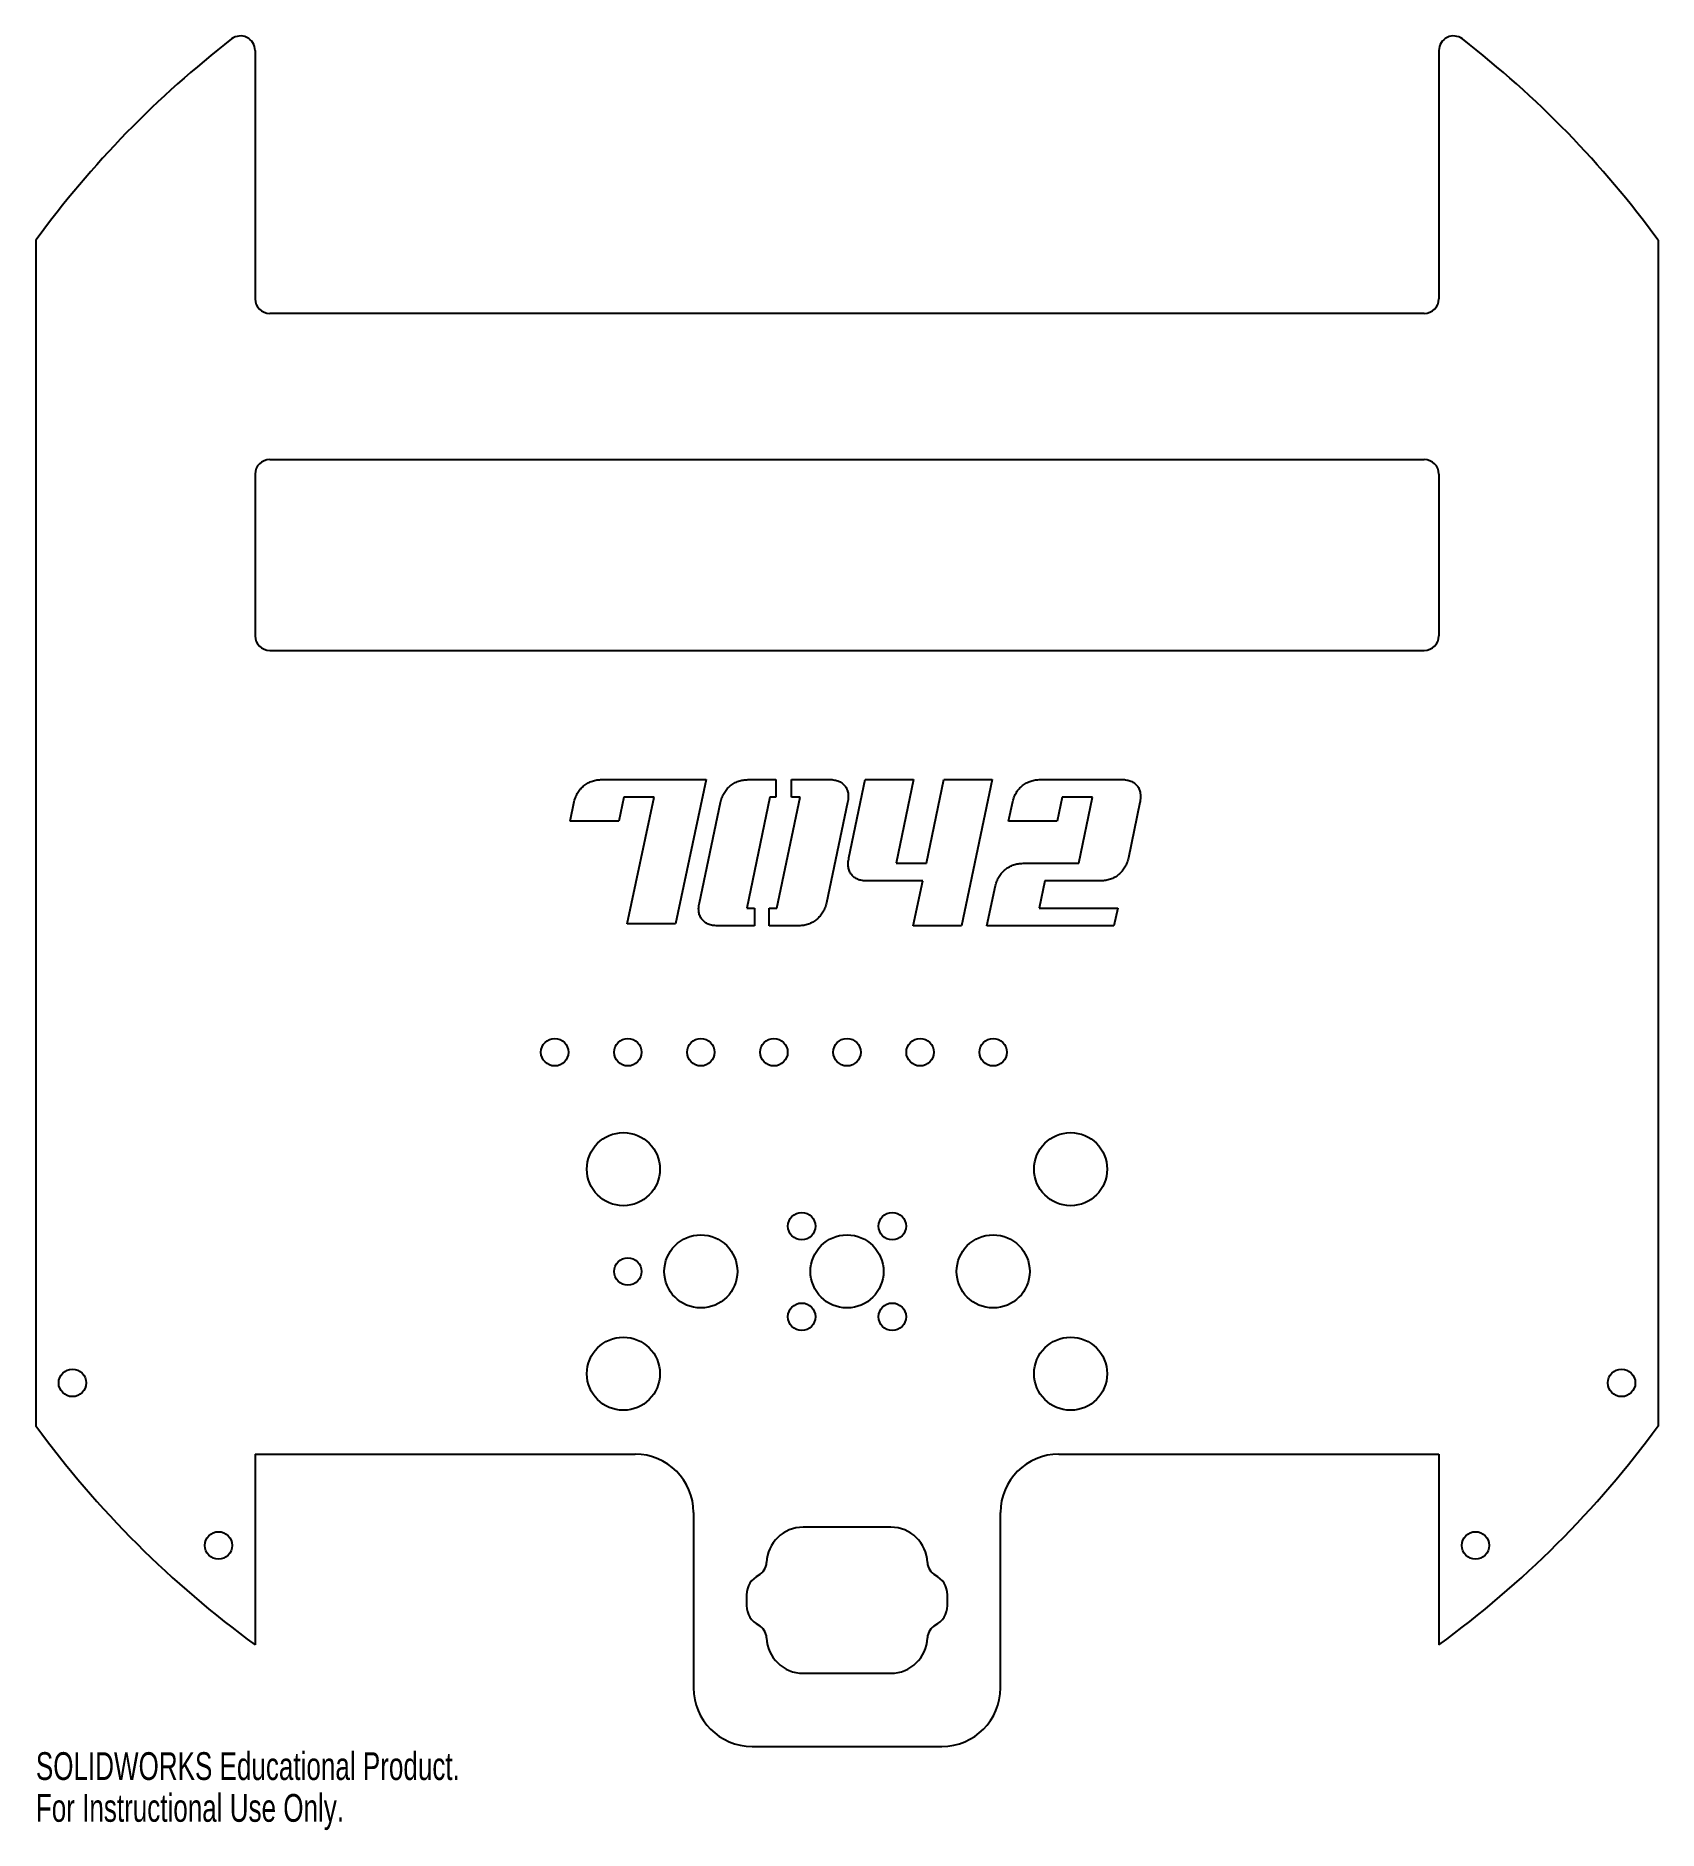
# Model space of a CAD drawing. Header units: inches. Extents: x -5.5 to 5.5, y -6.8 to 5.5.
import ezdxf

# ---------------------------------------------------------------- set-up
doc = ezdxf.new("R2010")
doc.units = ezdxf.units.IN
doc.header["$MEASUREMENT"] = 0
doc.styles.add('SLDTEXTSTYLE0', font='TXT', dxfattribs={"width": 0.7})

msp = doc.modelspace()

# ---------------------------------------------------------------- linework, layer by layer
at = {"color": 7, "linetype": 'Continuous', "lineweight": 25}
for p, q in [((-4.05, 5.355), (-4.05, 3.656)), ((4.05, 5.355), (4.05, 3.656)), ((-5.55, 4.058), (-5.55, -4.058)), ((5.55, 4.058), (5.55, -4.058)), ((3.95, 3.556), (-3.95, 3.556)), ((-3.95, 2.556), (3.95, 2.556)), ((-4.05, 2.456), (-4.05, 1.35)), ((4.05, 2.456), (4.05, 1.35)), ((-3.95, 1.25), (3.95, 1.25)), ((-1.677, 0.366), (-0.963, 0.366)), ((-1.528, 0.246), (-1.562, 0.082)), ((-1.32, 0.246), (-1.528, 0.246)), ((-1.505, -0.622), (-1.32, 0.246)), ((-0.963, 0.366), (-1.174, -0.622)), ((-0.528, 0.246), (-0.686, -0.514)), ((-0.678, 0.366), (-0.488, 0.366)), ((-0.488, 0.246), (-0.528, 0.246)), ((-0.488, 0.366), (-0.488, 0.246)), ((-0.479, -0.514), (-0.32, 0.246)), ((-0.379, 0.246), (-0.379, 0.366)), ((-0.379, 0.366), (-0.119, 0.366)), ((-0.32, 0.246), (-0.379, 0.246)), ((0.013, -0.17), (0.124, 0.366)), ((0.124, 0.366), (0.455, 0.366)), ((0.455, 0.366), (0.337, -0.207)), ((0.544, -0.207), (0.662, 0.366)), ((0.662, 0.366), (0.994, 0.366)), ((0.994, 0.366), (0.783, -0.634)), ((1.323, 0.366), (1.881, 0.366)), ((1.472, 0.246), (1.438, 0.082)), ((1.68, 0.246), (1.472, 0.246)), ((1.587, -0.207), (1.68, 0.246)), ((-1.894, 0.082), (-1.866, 0.216)), ((-1.01, -0.478), (-0.866, 0.209)), ((0.004, 0.209), (-0.14, -0.478)), ((1.106, 0.082), (1.134, 0.216)), ((2.004, 0.208), (1.926, -0.17)), ((-1.562, 0.082), (-1.894, 0.082)), ((1.438, 0.082), (1.106, 0.082)), ((0.337, -0.207), (0.544, -0.207)), ((1.205, -0.207), (1.587, -0.207)), ((0.518, -0.327), (0.135, -0.327)), ((0.452, -0.634), (0.518, -0.327)), ((0.957, -0.634), (1.016, -0.36)), ((1.354, -0.327), (1.314, -0.514)), ((1.737, -0.327), (1.354, -0.327)), ((-0.686, -0.514), (-0.632, -0.514)), ((-0.632, -0.514), (-0.632, -0.634)), ((-0.533, -0.634), (-0.533, -0.514)), ((-0.533, -0.514), (-0.479, -0.514)), ((1.314, -0.514), (1.853, -0.514)), ((1.853, -0.514), (1.826, -0.634)), ((-1.174, -0.622), (-1.505, -0.622)), ((-0.632, -0.634), (-0.888, -0.634)), ((-0.329, -0.634), (-0.533, -0.634)), ((0.783, -0.634), (0.452, -0.634)), ((1.826, -0.634), (0.957, -0.634)), ((-4.05, -4.25), (-4.05, -5.556)), ((-4.05, -4.25), (-1.45, -4.25)), ((1.45, -4.25), (4.05, -4.25)), ((4.05, -4.25), (4.05, -5.556)), ((-1.05, -4.65), (-1.05, -5.85)), ((1.05, -5.85), (1.05, -4.65)), ((0.3, -4.75), (-0.3, -4.75)), ((-0.688, -5.213), (-0.688, -5.287)), ((0.688, -5.287), (0.688, -5.213)), ((-0.3, -5.75), (0.3, -5.75)), ((-0.65, -6.25), (0.65, -6.25))]:
    msp.add_line(p, q, dxfattribs=at)
for centre, radius in [((-2, -1.5), 0.0938), ((-1.5, -1.5), 0.0938), ((-1, -1.5), 0.0938), ((-0.5, -1.5), 0.0938), ((0, -1.5), 0.0938), ((0.5, -1.5), 0.0938), ((1, -1.5), 0.0938), ((-1.53, -2.3), 0.25), ((1.53, -2.3), 0.25), ((-0.31, -2.69), 0.0938), ((0.31, -2.69), 0.0938), ((-1, -3), 0.25), ((0, -3), 0.25), ((1, -3), 0.25), ((-1.5, -3), 0.0938), ((-0.31, -3.31), 0.0938), ((0.31, -3.31), 0.0938), ((-1.53, -3.7), 0.25), ((1.53, -3.7), 0.25), ((-5.3, -3.763), 0.0938), ((5.3, -3.763), 0.0938), ((-4.3, -4.875), 0.0938), ((4.3, -4.875), 0.0938)]:
    msp.add_circle(centre, radius, dxfattribs=at)
for centre, radius, start, end in [((0, 0), 6.875, 127.772, 143.8278), ((-4.15, 5.355), 0.1, 0, 127.772), ((4.15, 5.355), 0.1, 52.228, 180), ((0, 0), 6.875, 36.1722, 52.228), ((-3.95, 3.656), 0.1, 180, 270), ((3.95, 3.656), 0.1, 270, 0), ((-3.95, 2.456), 0.1, 90, 180), ((3.95, 2.456), 0.1, 0, 90), ((-3.95, 1.35), 0.1, 180, 270), ((3.95, 1.35), 0.1, 270, 0), ((0, 0), 6.875, 216.1722, 233.9093), ((0, 0), 6.875, 306.0907, 323.8278), ((-1.45, -4.65), 0.4, 0, 90), ((1.45, -4.65), 0.4, 90, 180), ((-0.3, -5), 0.25, 90, 178.2102), ((0.3, -5), 0.25, 1.7898, 90), ((-0.65, -4.989), 0.1, 296.6549, 358.2102), ((0.65, -4.989), 0.1, 181.7898, 243.3451), ((-0.537, -5.213), 0.15, 116.6549, 180), ((0.537, -5.213), 0.15, 0, 63.3451), ((-0.537, -5.287), 0.15, 180, 243.3451), ((0.537, -5.287), 0.15, 296.6549, 0), ((-0.65, -5.511), 0.1, 1.7898, 63.3451), ((-0.3, -5.5), 0.25, 181.7898, 270), ((0.3, -5.5), 0.25, 270, 358.2102), ((0.65, -5.511), 0.1, 116.6549, 178.2102), ((-0.65, -5.85), 0.4, 180, 270), ((0.65, -5.85), 0.4, 270, 0)]:
    msp.add_arc(centre, radius, start, end, dxfattribs=at)
for points, knots in [([(-1.866, 0.216), (-1.863, 0.227), (-1.857, 0.248), (-1.842, 0.278), (-1.823, 0.304), (-1.799, 0.326), (-1.772, 0.344), (-1.742, 0.356), (-1.711, 0.365), (-1.689, 0.365), (-1.677, 0.366)], [0, 0, 0, 0, 0.131271, 0.255488, 0.3780842, 0.5023294, 0.6267386, 0.748626, 0.8719371, 1, 1, 1, 1]), ([(-0.866, 0.209), (-0.863, 0.221), (-0.857, 0.243), (-0.842, 0.274), (-0.823, 0.301), (-0.799, 0.324), (-0.772, 0.343), (-0.742, 0.356), (-0.711, 0.364), (-0.689, 0.365), (-0.678, 0.366)], [0, 0, 0, 0, 0.132815, 0.259166, 0.382865, 0.507726, 0.631803, 0.752601, 0.874029, 1, 1, 1, 1]), ([(-0.119, 0.366), (-0.113, 0.366), (-0.102, 0.366), (-0.086, 0.363), (-0.071, 0.36), (-0.057, 0.356), (-0.045, 0.35), (-0.033, 0.342), (-0.023, 0.333), (-0.014, 0.323), (-0.006, 0.312), (0, 0.3), (0.005, 0.287), (0.007, 0.273), (0.009, 0.258), (0.009, 0.243), (0.007, 0.226), (0.005, 0.215), (0.004, 0.209)], [0, 0, 0, 0, 0.072402, 0.1400394, 0.2042581, 0.2656441, 0.3244453, 0.3812258, 0.4381705, 0.4950332, 0.5520668, 0.6096843, 0.6677327, 0.7272643, 0.7893376, 0.8555147, 0.9255777, 1, 1, 1, 1]), ([(1.134, 0.216), (1.137, 0.227), (1.143, 0.248), (1.158, 0.278), (1.177, 0.304), (1.201, 0.326), (1.228, 0.344), (1.258, 0.356), (1.289, 0.365), (1.311, 0.365), (1.323, 0.366)], [0, 0, 0, 0, 0.131271, 0.255488, 0.378084, 0.502329, 0.626739, 0.748626, 0.871937, 1, 1, 1, 1]), ([(1.881, 0.366), (1.887, 0.366), (1.898, 0.366), (1.914, 0.363), (1.929, 0.36), (1.943, 0.355), (1.955, 0.349), (1.967, 0.342), (1.977, 0.333), (1.986, 0.323), (1.994, 0.312), (2, 0.299), (2.004, 0.286), (2.007, 0.272), (2.009, 0.257), (2.009, 0.242), (2.007, 0.225), (2.005, 0.214), (2.004, 0.208)], [0, 0, 0, 0, 0.072032, 0.139324, 0.203215, 0.264571, 0.323072, 0.379563, 0.436217, 0.493446, 0.55091, 0.608234, 0.666814, 0.726041, 0.788671, 0.855388, 0.925094, 1, 1, 1, 1]), ([(0.135, -0.327), (0.13, -0.327), (0.119, -0.327), (0.103, -0.325), (0.088, -0.322), (0.074, -0.317), (0.061, -0.311), (0.05, -0.304), (0.04, -0.295), (0.031, -0.285), (0.023, -0.273), (0.017, -0.261), (0.012, -0.248), (0.009, -0.234), (0.008, -0.219), (0.008, -0.203), (0.01, -0.187), (0.012, -0.175), (0.013, -0.17)], [0, 0, 0, 0, 0.072012, 0.1392851, 0.2031578, 0.2644962, 0.3229807, 0.3794553, 0.4360933, 0.493889, 0.5513371, 0.6082464, 0.6668099, 0.7260208, 0.7887252, 0.8554292, 0.9251148, 1, 1, 1, 1]), ([(1.016, -0.36), (1.019, -0.349), (1.025, -0.327), (1.04, -0.297), (1.059, -0.271), (1.083, -0.248), (1.11, -0.23), (1.14, -0.217), (1.171, -0.209), (1.193, -0.208), (1.205, -0.207)], [0, 0, 0, 0, 0.131146, 0.255947, 0.378993, 0.503489, 0.627944, 0.749332, 0.872007, 1, 1, 1, 1]), ([(1.926, -0.17), (1.923, -0.181), (1.917, -0.203), (1.902, -0.234), (1.883, -0.262), (1.859, -0.285), (1.832, -0.304), (1.802, -0.317), (1.771, -0.326), (1.749, -0.327), (1.737, -0.327)], [0, 0, 0, 0, 0.133016, 0.260256, 0.384081, 0.508974, 0.632347, 0.752647, 0.873769, 1, 1, 1, 1]), ([(-0.888, -0.634), (-0.893, -0.634), (-0.904, -0.634), (-0.92, -0.632), (-0.935, -0.628), (-0.949, -0.624), (-0.962, -0.618), (-0.973, -0.61), (-0.983, -0.602), (-0.992, -0.592), (-1, -0.581), (-1.006, -0.568), (-1.011, -0.555), (-1.014, -0.541), (-1.015, -0.527), (-1.015, -0.511), (-1.013, -0.495), (-1.011, -0.483), (-1.01, -0.478)], [0, 0, 0, 0, 0.072424, 0.140081, 0.204319, 0.265724, 0.324543, 0.38134, 0.438302, 0.495182, 0.552233, 0.609467, 0.667533, 0.727082, 0.789268, 0.855471, 0.925555, 1, 1, 1, 1]), ([(-0.14, -0.478), (-0.143, -0.489), (-0.149, -0.511), (-0.164, -0.542), (-0.184, -0.569), (-0.207, -0.592), (-0.234, -0.611), (-0.264, -0.624), (-0.296, -0.633), (-0.318, -0.634), (-0.329, -0.634)], [0, 0, 0, 0, 0.132796, 0.25913, 0.382812, 0.507656, 0.631072, 0.751853, 0.873264, 1, 1, 1, 1])]:
    msp.add_open_spline(points, degree=3, knots=knots, dxfattribs=at)

# ---------------------------------------------------------------- texts
at = {"color": 7, "linetype": 'Continuous', "char_height": 0.1903, "attachment_point": 1, "style": 'SLDTEXTSTYLE0'}
for s, insert in [('SOLIDWORKS Educational Product.', (-5.55, -6.29)), ('For Instructional Use Only.', (-5.55, -6.576))]:
    msp.add_mtext(s, dxfattribs=dict(at, insert=insert))

doc.saveas('drawing.dxf')
